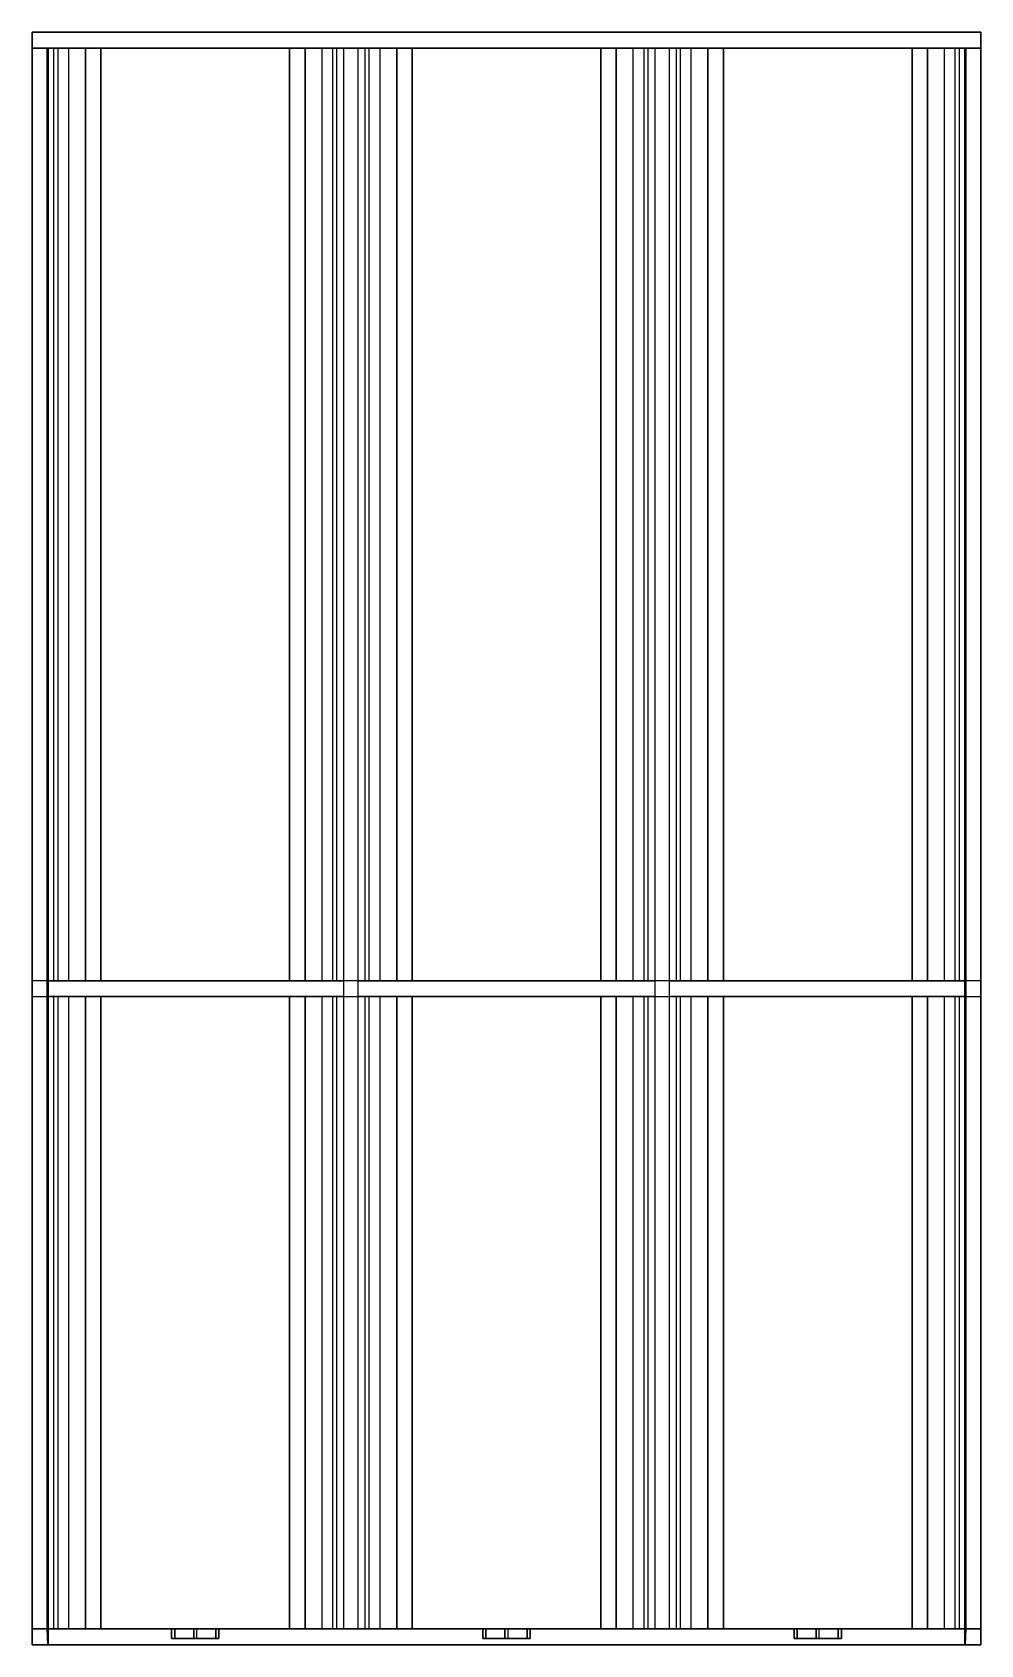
# Model space of a CAD drawing. Header units: millimetres. Extents: x 2362 to 2662, y 918 to 1428.
import ezdxf

# ---------------------------------------------------------------- set-up
doc = ezdxf.new("R2010")
doc.units = ezdxf.units.MM
doc.layers.add('1', color=8, linetype='Continuous')
doc.layers.add('4', color=7, linetype='Continuous')

msp = doc.modelspace()

# ---------------------------------------------------------------- linework, layer by layer
at = {"layer": '1'}
for points in [[(2367.12, 1422.9, -80.18), (2362.12, 1422.9, -80.18), (2362.12, 1422.9, -33.12), (2366.82, 1422.9, -33.12)], [(2368.88, 1127.9, -66.11), (2366.82, 1127.9, -33.12), (2366.82, 1422.9, -33.12), (2368.88, 1422.9, -66.11)], [(2366.82, 1422.9, -33.12), (2368.88, 1422.9, -66.11), (2458.49, 1422.9, -66.11), (2460.55, 1422.9, -33.12)], [(2370.28, 1422.9, -71.55), (2368.88, 1422.9, -66.11), (2383.86, 1422.9, -66.11), (2383.86, 1422.9, -80.18)], [(2368.88, 1127.9, -66.11), (2370.28, 1127.9, -71.55), (2370.28, 1422.9, -71.55), (2368.88, 1422.9, -66.11)], [(2383.86, 1422.9, -80.18), (2378.96, 1422.9, -79.36), (2373.58, 1422.9, -76.11), (2370.28, 1422.9, -71.55)], [(2370.28, 1422.9, -71.55), (2373.58, 1422.9, -76.11), (2373.58, 1127.9, -76.11), (2370.28, 1127.9, -71.55)], [(2373.58, 1127.9, -76.11), (2378.96, 1127.9, -79.36), (2378.96, 1422.9, -79.36), (2373.58, 1422.9, -76.11)], [(2383.86, 1422.9, -80.18), (2378.96, 1422.9, -79.36), (2378.96, 1127.9, -79.36), (2383.86, 1127.9, -80.18)], [(2383.86, 1422.9, -66.11), (2383.86, 1422.9, -80.18), (2443.51, 1422.9, -80.18), (2443.51, 1422.9, -66.11)], [(2443.51, 1422.9, -80.18), (2383.86, 1422.9, -80.18), (2383.86, 1127.9, -80.18), (2443.51, 1127.9, -80.18)], [(2443.51, 1422.9, -80.18), (2443.51, 1422.9, -66.11), (2458.49, 1422.9, -66.11), (2457.09, 1422.9, -71.55)], [(2457.09, 1422.9, -71.55), (2453.78, 1422.9, -76.11), (2448.41, 1422.9, -79.36), (2443.51, 1422.9, -80.18)], [(2443.51, 1127.9, -80.18), (2448.41, 1127.9, -79.36), (2448.41, 1422.9, -79.36), (2443.51, 1422.9, -80.18)], [(2453.78, 1422.9, -76.11), (2448.41, 1422.9, -79.36), (2448.41, 1127.9, -79.36), (2453.78, 1127.9, -76.11)], [(2457.09, 1127.9, -71.55), (2453.78, 1127.9, -76.11), (2453.78, 1422.9, -76.11), (2457.09, 1422.9, -71.55)], [(2458.49, 1422.9, -66.11), (2457.09, 1422.9, -71.55), (2457.09, 1127.9, -71.55), (2458.49, 1127.9, -66.11)], [(2458.49, 1422.9, -66.11), (2460.55, 1422.9, -33.12), (2460.55, 1127.9, -33.12), (2458.49, 1127.9, -66.11)], [(2460.55, 922.9, -33.12), (2465.25, 922.9, -33.12), (2465.25, 1422.9, -33.12), (2460.55, 1422.9, -33.12)], [(2465.25, 1422.9, -33.12), (2467.32, 1422.9, -66.11), (2556.92, 1422.9, -66.11), (2558.98, 1422.9, -33.12)], [(2467.32, 1127.9, -66.11), (2465.25, 1127.9, -33.12), (2465.25, 1422.9, -33.12), (2467.32, 1422.9, -66.11)], [(2468.71, 1422.9, -71.55), (2467.32, 1422.9, -66.11), (2482.29, 1422.9, -66.11), (2482.29, 1422.9, -80.18)], [(2467.32, 1127.9, -66.11), (2468.71, 1127.9, -71.55), (2468.71, 1422.9, -71.55), (2467.32, 1422.9, -66.11)], [(2482.29, 1422.9, -80.18), (2477.39, 1422.9, -79.36), (2472.02, 1422.9, -76.11), (2468.71, 1422.9, -71.55)], [(2468.71, 1422.9, -71.55), (2472.02, 1422.9, -76.11), (2472.02, 1127.9, -76.11), (2468.71, 1127.9, -71.55)], [(2472.02, 1127.9, -76.11), (2477.39, 1127.9, -79.36), (2477.39, 1422.9, -79.36), (2472.02, 1422.9, -76.11)], [(2482.29, 1422.9, -80.18), (2477.39, 1422.9, -79.36), (2477.39, 1127.9, -79.36), (2482.29, 1127.9, -80.18)], [(2482.29, 1422.9, -66.11), (2482.29, 1422.9, -80.18), (2541.95, 1422.9, -80.18), (2541.95, 1422.9, -66.11)], [(2541.95, 1422.9, -80.18), (2482.29, 1422.9, -80.18), (2482.29, 1127.9, -80.18), (2541.95, 1127.9, -80.18)], [(2541.95, 1422.9, -80.18), (2541.95, 1422.9, -66.11), (2556.92, 1422.9, -66.11), (2555.52, 1422.9, -71.55)], [(2555.52, 1422.9, -71.55), (2552.22, 1422.9, -76.11), (2546.84, 1422.9, -79.36), (2541.95, 1422.9, -80.18)], [(2541.95, 1127.9, -80.18), (2546.84, 1127.9, -79.36), (2546.84, 1422.9, -79.36), (2541.95, 1422.9, -80.18)], [(2552.22, 1422.9, -76.11), (2546.84, 1422.9, -79.36), (2546.84, 1127.9, -79.36), (2552.22, 1127.9, -76.11)], [(2555.52, 1127.9, -71.55), (2552.22, 1127.9, -76.11), (2552.22, 1422.9, -76.11), (2555.52, 1422.9, -71.55)], [(2556.92, 1422.9, -66.11), (2555.52, 1422.9, -71.55), (2555.52, 1127.9, -71.55), (2556.92, 1127.9, -66.11)], [(2556.92, 1422.9, -66.11), (2558.98, 1422.9, -33.12), (2558.98, 1127.9, -33.12), (2556.92, 1127.9, -66.11)], [(2558.98, 922.9, -33.12), (2563.68, 922.9, -33.12), (2563.68, 1422.9, -33.12), (2558.98, 1422.9, -33.12)], [(2563.68, 1422.9, -33.12), (2565.75, 1422.9, -66.11), (2655.35, 1422.9, -66.11), (2657.41, 1422.9, -33.12)], [(2565.75, 1127.9, -66.11), (2563.68, 1127.9, -33.12), (2563.68, 1422.9, -33.12), (2565.75, 1422.9, -66.11)], [(2567.14, 1422.9, -71.55), (2565.75, 1422.9, -66.11), (2580.72, 1422.9, -66.11), (2580.72, 1422.9, -80.18)], [(2565.75, 1127.9, -66.11), (2567.14, 1127.9, -71.55), (2567.14, 1422.9, -71.55), (2565.75, 1422.9, -66.11)], [(2580.72, 1422.9, -80.18), (2575.82, 1422.9, -79.36), (2570.45, 1422.9, -76.11), (2567.14, 1422.9, -71.55)], [(2567.14, 1422.9, -71.55), (2570.45, 1422.9, -76.11), (2570.45, 1127.9, -76.11), (2567.14, 1127.9, -71.55)], [(2570.45, 1127.9, -76.11), (2575.82, 1127.9, -79.36), (2575.82, 1422.9, -79.36), (2570.45, 1422.9, -76.11)], [(2580.72, 1422.9, -80.18), (2575.82, 1422.9, -79.36), (2575.82, 1127.9, -79.36), (2580.72, 1127.9, -80.18)], [(2580.72, 1422.9, -66.11), (2580.72, 1422.9, -80.18), (2640.38, 1422.9, -80.18), (2640.38, 1422.9, -66.11)], [(2640.38, 1422.9, -80.18), (2580.72, 1422.9, -80.18), (2580.72, 1127.9, -80.18), (2640.38, 1127.9, -80.18)], [(2640.38, 1422.9, -80.18), (2640.38, 1422.9, -66.11), (2655.35, 1422.9, -66.11), (2653.96, 1422.9, -71.55)], [(2653.96, 1422.9, -71.55), (2650.65, 1422.9, -76.11), (2645.27, 1422.9, -79.36), (2640.38, 1422.9, -80.18)], [(2640.38, 1127.9, -80.18), (2645.27, 1127.9, -79.36), (2645.27, 1422.9, -79.36), (2640.38, 1422.9, -80.18)], [(2650.65, 1422.9, -76.11), (2645.27, 1422.9, -79.36), (2645.27, 1127.9, -79.36), (2650.65, 1127.9, -76.11)], [(2653.96, 1127.9, -71.55), (2650.65, 1127.9, -76.11), (2650.65, 1422.9, -76.11), (2653.96, 1422.9, -71.55)], [(2655.35, 1422.9, -66.11), (2653.96, 1422.9, -71.55), (2653.96, 1127.9, -71.55), (2655.35, 1127.9, -66.11)], [(2655.35, 1422.9, -66.11), (2657.41, 1422.9, -33.12), (2657.41, 1127.9, -33.12), (2655.35, 1127.9, -66.11)], [(2657.41, 1422.9, -33.12), (2662.12, 1422.9, -33.12), (2662.12, 1422.9, -80.18), (2657.12, 1422.9, -80.18)], [(2362.12, 1122.9, -33.12), (2662.12, 1122.9, -33.12), (2662.12, 1127.9, -33.12), (2362.12, 1127.9, -33.12)], [(2366.82, 1127.9, -33.12), (2368.88, 1127.9, -66.11), (2458.49, 1127.9, -66.11), (2460.55, 1127.9, -33.12)], [(2370.28, 1127.9, -71.55), (2368.88, 1127.9, -66.11), (2383.86, 1127.9, -66.11), (2383.86, 1127.9, -80.18)], [(2383.86, 1127.9, -80.18), (2378.96, 1127.9, -79.36), (2373.58, 1127.9, -76.11), (2370.28, 1127.9, -71.55)], [(2383.86, 1127.9, -66.11), (2383.86, 1127.9, -80.18), (2443.51, 1127.9, -80.18), (2443.51, 1127.9, -66.11)], [(2443.51, 1127.9, -80.18), (2443.51, 1127.9, -66.11), (2458.49, 1127.9, -66.11), (2457.09, 1127.9, -71.55)], [(2457.09, 1127.9, -71.55), (2453.78, 1127.9, -76.11), (2448.41, 1127.9, -79.36), (2443.51, 1127.9, -80.18)], [(2465.25, 1127.9, -33.12), (2467.32, 1127.9, -66.11), (2556.92, 1127.9, -66.11), (2558.98, 1127.9, -33.12)], [(2468.71, 1127.9, -71.55), (2467.32, 1127.9, -66.11), (2482.29, 1127.9, -66.11), (2482.29, 1127.9, -80.18)], [(2482.29, 1127.9, -80.18), (2477.39, 1127.9, -79.36), (2472.02, 1127.9, -76.11), (2468.71, 1127.9, -71.55)], [(2482.29, 1127.9, -66.11), (2482.29, 1127.9, -80.18), (2541.95, 1127.9, -80.18), (2541.95, 1127.9, -66.11)], [(2541.95, 1127.9, -80.18), (2541.95, 1127.9, -66.11), (2556.92, 1127.9, -66.11), (2555.52, 1127.9, -71.55)], [(2555.52, 1127.9, -71.55), (2552.22, 1127.9, -76.11), (2546.84, 1127.9, -79.36), (2541.95, 1127.9, -80.18)], [(2563.68, 1127.9, -33.12), (2565.75, 1127.9, -66.11), (2655.35, 1127.9, -66.11), (2657.41, 1127.9, -33.12)], [(2567.14, 1127.9, -71.55), (2565.75, 1127.9, -66.11), (2580.72, 1127.9, -66.11), (2580.72, 1127.9, -80.18)], [(2580.72, 1127.9, -80.18), (2575.82, 1127.9, -79.36), (2570.45, 1127.9, -76.11), (2567.14, 1127.9, -71.55)], [(2580.72, 1127.9, -66.11), (2580.72, 1127.9, -80.18), (2640.38, 1127.9, -80.18), (2640.38, 1127.9, -66.11)], [(2640.38, 1127.9, -80.18), (2640.38, 1127.9, -66.11), (2655.35, 1127.9, -66.11), (2653.96, 1127.9, -71.55)], [(2653.96, 1127.9, -71.55), (2650.65, 1127.9, -76.11), (2645.27, 1127.9, -79.36), (2640.38, 1127.9, -80.18)], [(2368.88, 922.9, -66.11), (2366.82, 922.9, -33.12), (2366.82, 1122.9, -33.12), (2368.88, 1122.9, -66.11)], [(2366.82, 1122.9, -33.12), (2368.88, 1122.9, -66.11), (2458.49, 1122.9, -66.11), (2460.55, 1122.9, -33.12)], [(2368.88, 922.9, -66.11), (2370.28, 922.9, -71.55), (2370.28, 1122.9, -71.55), (2368.88, 1122.9, -66.11)], [(2370.28, 1122.9, -71.55), (2368.88, 1122.9, -66.11), (2383.86, 1122.9, -66.11), (2383.86, 1122.9, -80.18)], [(2370.28, 1122.9, -71.55), (2373.58, 1122.9, -76.11), (2373.58, 922.9, -76.11), (2370.28, 922.9, -71.55)], [(2383.86, 1122.9, -80.18), (2378.96, 1122.9, -79.36), (2373.58, 1122.9, -76.11), (2370.28, 1122.9, -71.55)], [(2373.58, 922.9, -76.11), (2378.96, 922.9, -79.36), (2378.96, 1122.9, -79.36), (2373.58, 1122.9, -76.11)], [(2383.86, 1122.9, -80.18), (2378.96, 1122.9, -79.36), (2378.96, 922.9, -79.36), (2383.86, 922.9, -80.18)], [(2443.51, 1122.9, -80.18), (2383.86, 1122.9, -80.18), (2383.86, 922.9, -80.18), (2443.51, 922.9, -80.18)], [(2383.86, 1122.9, -66.11), (2383.86, 1122.9, -80.18), (2443.51, 1122.9, -80.18), (2443.51, 1122.9, -66.11)], [(2443.51, 922.9, -80.18), (2448.41, 922.9, -79.36), (2448.41, 1122.9, -79.36), (2443.51, 1122.9, -80.18)], [(2443.51, 1122.9, -80.18), (2443.51, 1122.9, -66.11), (2458.49, 1122.9, -66.11), (2457.09, 1122.9, -71.55)], [(2457.09, 1122.9, -71.55), (2453.78, 1122.9, -76.11), (2448.41, 1122.9, -79.36), (2443.51, 1122.9, -80.18)], [(2453.78, 1122.9, -76.11), (2448.41, 1122.9, -79.36), (2448.41, 922.9, -79.36), (2453.78, 922.9, -76.11)], [(2457.09, 922.9, -71.55), (2453.78, 922.9, -76.11), (2453.78, 1122.9, -76.11), (2457.09, 1122.9, -71.55)], [(2458.49, 1122.9, -66.11), (2457.09, 1122.9, -71.55), (2457.09, 922.9, -71.55), (2458.49, 922.9, -66.11)], [(2458.49, 1122.9, -66.11), (2460.55, 1122.9, -33.12), (2460.55, 922.9, -33.12), (2458.49, 922.9, -66.11)], [(2467.32, 922.9, -66.11), (2465.25, 922.9, -33.12), (2465.25, 1122.9, -33.12), (2467.32, 1122.9, -66.11)], [(2465.25, 1122.9, -33.12), (2467.32, 1122.9, -66.11), (2556.92, 1122.9, -66.11), (2558.98, 1122.9, -33.12)], [(2467.32, 922.9, -66.11), (2468.71, 922.9, -71.55), (2468.71, 1122.9, -71.55), (2467.32, 1122.9, -66.11)], [(2468.71, 1122.9, -71.55), (2467.32, 1122.9, -66.11), (2482.29, 1122.9, -66.11), (2482.29, 1122.9, -80.18)], [(2468.71, 1122.9, -71.55), (2472.02, 1122.9, -76.11), (2472.02, 922.9, -76.11), (2468.71, 922.9, -71.55)], [(2482.29, 1122.9, -80.18), (2477.39, 1122.9, -79.36), (2472.02, 1122.9, -76.11), (2468.71, 1122.9, -71.55)], [(2472.02, 922.9, -76.11), (2477.39, 922.9, -79.36), (2477.39, 1122.9, -79.36), (2472.02, 1122.9, -76.11)], [(2482.29, 1122.9, -80.18), (2477.39, 1122.9, -79.36), (2477.39, 922.9, -79.36), (2482.29, 922.9, -80.18)], [(2541.95, 1122.9, -80.18), (2482.29, 1122.9, -80.18), (2482.29, 922.9, -80.18), (2541.95, 922.9, -80.18)], [(2482.29, 1122.9, -66.11), (2482.29, 1122.9, -80.18), (2541.95, 1122.9, -80.18), (2541.95, 1122.9, -66.11)], [(2541.95, 922.9, -80.18), (2546.84, 922.9, -79.36), (2546.84, 1122.9, -79.36), (2541.95, 1122.9, -80.18)], [(2541.95, 1122.9, -80.18), (2541.95, 1122.9, -66.11), (2556.92, 1122.9, -66.11), (2555.52, 1122.9, -71.55)], [(2555.52, 1122.9, -71.55), (2552.22, 1122.9, -76.11), (2546.84, 1122.9, -79.36), (2541.95, 1122.9, -80.18)], [(2552.22, 1122.9, -76.11), (2546.84, 1122.9, -79.36), (2546.84, 922.9, -79.36), (2552.22, 922.9, -76.11)], [(2555.52, 922.9, -71.55), (2552.22, 922.9, -76.11), (2552.22, 1122.9, -76.11), (2555.52, 1122.9, -71.55)], [(2556.92, 1122.9, -66.11), (2555.52, 1122.9, -71.55), (2555.52, 922.9, -71.55), (2556.92, 922.9, -66.11)], [(2556.92, 1122.9, -66.11), (2558.98, 1122.9, -33.12), (2558.98, 922.9, -33.12), (2556.92, 922.9, -66.11)], [(2565.75, 922.9, -66.11), (2563.68, 922.9, -33.12), (2563.68, 1122.9, -33.12), (2565.75, 1122.9, -66.11)], [(2563.68, 1122.9, -33.12), (2565.75, 1122.9, -66.11), (2655.35, 1122.9, -66.11), (2657.41, 1122.9, -33.12)], [(2565.75, 922.9, -66.11), (2567.14, 922.9, -71.55), (2567.14, 1122.9, -71.55), (2565.75, 1122.9, -66.11)], [(2567.14, 1122.9, -71.55), (2565.75, 1122.9, -66.11), (2580.72, 1122.9, -66.11), (2580.72, 1122.9, -80.18)], [(2567.14, 1122.9, -71.55), (2570.45, 1122.9, -76.11), (2570.45, 922.9, -76.11), (2567.14, 922.9, -71.55)], [(2580.72, 1122.9, -80.18), (2575.82, 1122.9, -79.36), (2570.45, 1122.9, -76.11), (2567.14, 1122.9, -71.55)], [(2570.45, 922.9, -76.11), (2575.82, 922.9, -79.36), (2575.82, 1122.9, -79.36), (2570.45, 1122.9, -76.11)], [(2580.72, 1122.9, -80.18), (2575.82, 1122.9, -79.36), (2575.82, 922.9, -79.36), (2580.72, 922.9, -80.18)], [(2640.38, 1122.9, -80.18), (2580.72, 1122.9, -80.18), (2580.72, 922.9, -80.18), (2640.38, 922.9, -80.18)], [(2580.72, 1122.9, -66.11), (2580.72, 1122.9, -80.18), (2640.38, 1122.9, -80.18), (2640.38, 1122.9, -66.11)], [(2640.38, 922.9, -80.18), (2645.27, 922.9, -79.36), (2645.27, 1122.9, -79.36), (2640.38, 1122.9, -80.18)], [(2640.38, 1122.9, -80.18), (2640.38, 1122.9, -66.11), (2655.35, 1122.9, -66.11), (2653.96, 1122.9, -71.55)], [(2653.96, 1122.9, -71.55), (2650.65, 1122.9, -76.11), (2645.27, 1122.9, -79.36), (2640.38, 1122.9, -80.18)], [(2650.65, 1122.9, -76.11), (2645.27, 1122.9, -79.36), (2645.27, 922.9, -79.36), (2650.65, 922.9, -76.11)], [(2653.96, 922.9, -71.55), (2650.65, 922.9, -76.11), (2650.65, 1122.9, -76.11), (2653.96, 1122.9, -71.55)], [(2655.35, 1122.9, -66.11), (2653.96, 1122.9, -71.55), (2653.96, 922.9, -71.55), (2655.35, 922.9, -66.11)], [(2655.35, 1122.9, -66.11), (2657.41, 1122.9, -33.12), (2657.41, 922.9, -33.12), (2655.35, 922.9, -66.11)], [(2462.9, 922.9, -42.38), (2458.49, 922.9, -66.11), (2368.88, 922.9, -66.11), (2362.12, 922.9, -33.12)], [(2362.12, 922.9, -33.12), (2462.9, 922.9, -42.38), (2561.33, 922.9, -42.38), (2662.12, 922.9, -33.12)], [(2366.82, 922.9, -33.12), (2362.12, 922.9, -33.12), (2362.12, 922.9, -80.18), (2367.12, 922.9, -80.18)], [(2373.58, 922.9, -76.11), (2383.86, 922.9, -80.18), (2383.86, 922.9, -66.11), (2368.88, 922.9, -66.11)], [(2373.58, 922.9, -76.11), (2371.67, 922.9, -73.92), (2369.79, 922.9, -70.4), (2368.88, 922.9, -66.11)], [(2383.86, 922.9, -80.18), (2380, 922.9, -79.67), (2376.5, 922.9, -78.25), (2373.58, 922.9, -76.11)], [(2383.86, 922.9, -66.11), (2443.51, 922.9, -66.11), (2443.51, 922.9, -80.18), (2383.86, 922.9, -80.18)], [(2406.18, 919.9, -66.11), (2406.18, 919.9, -65.11), (2406.18, 922.9, -65.11), (2406.18, 922.9, -66.11)], [(2406.18, 922.9, -66.11), (2406.18, 919.9, -66.11), (2421.18, 919.9, -66.11), (2421.18, 922.9, -66.11)], [(2406.18, 922.9, -65.11), (2406.18, 919.9, -65.11), (2421.18, 919.9, -65.11), (2421.18, 922.9, -65.11)], [(2406.18, 922.9, -55.11), (2406.18, 919.9, -65.11), (2406.18, 922.9, -65.11), (2406.18, 922.9, -55.11)], [(2407.18, 922.9, -55.11), (2406.18, 922.9, -55.11), (2406.18, 919.9, -65.11), (2407.18, 919.9, -65.11)], [(2421.18, 919.9, -65.11), (2421.18, 919.9, -66.11), (2406.18, 919.9, -66.11), (2406.18, 919.9, -65.11)], [(2407.18, 922.9, -55.11), (2407.18, 919.9, -65.11), (2407.18, 922.9, -65.11), (2407.18, 922.9, -55.11)], [(2413.18, 922.9, -55.11), (2413.18, 919.9, -65.11), (2413.18, 922.9, -65.11), (2413.18, 922.9, -55.11)], [(2414.18, 922.9, -55.11), (2413.18, 922.9, -55.11), (2413.18, 919.9, -65.11), (2414.18, 919.9, -65.11)], [(2420.18, 922.9, -55.11), (2420.18, 919.9, -65.11), (2420.18, 922.9, -65.11), (2420.18, 922.9, -55.11)], [(2421.18, 922.9, -55.11), (2420.18, 922.9, -55.11), (2420.18, 919.9, -65.11), (2421.18, 919.9, -65.11)], [(2421.18, 919.9, -66.11), (2421.18, 919.9, -65.11), (2421.18, 922.9, -65.11), (2421.18, 922.9, -66.11)], [(2421.18, 922.9, -55.11), (2421.18, 919.9, -65.11), (2421.18, 922.9, -65.11), (2421.18, 922.9, -55.11)], [(2458.49, 922.9, -66.11), (2443.51, 922.9, -66.11), (2443.51, 922.9, -80.18), (2453.78, 922.9, -76.11)], [(2453.78, 922.9, -76.11), (2450.87, 922.9, -78.25), (2447.37, 922.9, -79.67), (2443.51, 922.9, -80.18)], [(2458.49, 922.9, -66.11), (2457.57, 922.9, -70.4), (2455.7, 922.9, -73.92), (2453.78, 922.9, -76.11)], [(2462.9, 922.9, -42.38), (2467.32, 922.9, -66.11), (2556.92, 922.9, -66.11), (2561.33, 922.9, -42.38)], [(2472.02, 922.9, -76.11), (2482.29, 922.9, -80.18), (2482.29, 922.9, -66.11), (2467.32, 922.9, -66.11)], [(2472.02, 922.9, -76.11), (2470.1, 922.9, -73.92), (2468.23, 922.9, -70.4), (2467.32, 922.9, -66.11)], [(2482.29, 922.9, -80.18), (2478.43, 922.9, -79.67), (2474.93, 922.9, -78.25), (2472.02, 922.9, -76.11)], [(2482.29, 922.9, -66.11), (2541.95, 922.9, -66.11), (2541.95, 922.9, -80.18), (2482.29, 922.9, -80.18)], [(2504.62, 919.9, -66.11), (2504.62, 919.9, -65.11), (2504.62, 922.9, -65.11), (2504.62, 922.9, -66.11)], [(2504.62, 922.9, -66.11), (2504.62, 919.9, -66.11), (2519.62, 919.9, -66.11), (2519.62, 922.9, -66.11)], [(2504.62, 922.9, -65.11), (2504.62, 919.9, -65.11), (2519.62, 919.9, -65.11), (2519.62, 922.9, -65.11)], [(2504.62, 922.9, -55.11), (2504.62, 919.9, -65.11), (2504.62, 922.9, -65.11), (2504.62, 922.9, -55.11)], [(2505.62, 922.9, -55.11), (2504.62, 922.9, -55.11), (2504.62, 919.9, -65.11), (2505.62, 919.9, -65.11)], [(2519.62, 919.9, -65.11), (2519.62, 919.9, -66.11), (2504.62, 919.9, -66.11), (2504.62, 919.9, -65.11)], [(2505.62, 922.9, -55.11), (2505.62, 919.9, -65.11), (2505.62, 922.9, -65.11), (2505.62, 922.9, -55.11)], [(2511.62, 922.9, -55.11), (2511.62, 919.9, -65.11), (2511.62, 922.9, -65.11), (2511.62, 922.9, -55.11)], [(2512.62, 922.9, -55.11), (2511.62, 922.9, -55.11), (2511.62, 919.9, -65.11), (2512.62, 919.9, -65.11)], [(2518.62, 922.9, -55.11), (2518.62, 919.9, -65.11), (2518.62, 922.9, -65.11), (2518.62, 922.9, -55.11)], [(2519.62, 922.9, -55.11), (2518.62, 922.9, -55.11), (2518.62, 919.9, -65.11), (2519.62, 919.9, -65.11)], [(2519.62, 919.9, -66.11), (2519.62, 919.9, -65.11), (2519.62, 922.9, -65.11), (2519.62, 922.9, -66.11)], [(2519.62, 922.9, -55.11), (2519.62, 919.9, -65.11), (2519.62, 922.9, -65.11), (2519.62, 922.9, -55.11)], [(2556.92, 922.9, -66.11), (2541.95, 922.9, -66.11), (2541.95, 922.9, -80.18), (2552.22, 922.9, -76.11)], [(2552.22, 922.9, -76.11), (2549.3, 922.9, -78.25), (2545.8, 922.9, -79.67), (2541.95, 922.9, -80.18)], [(2556.92, 922.9, -66.11), (2556.01, 922.9, -70.4), (2554.13, 922.9, -73.92), (2552.22, 922.9, -76.11)], [(2662.12, 922.9, -33.12), (2655.35, 922.9, -66.11), (2565.75, 922.9, -66.11), (2561.33, 922.9, -42.38)], [(2570.45, 922.9, -76.11), (2580.72, 922.9, -80.18), (2580.72, 922.9, -66.11), (2565.75, 922.9, -66.11)], [(2570.45, 922.9, -76.11), (2568.53, 922.9, -73.92), (2566.66, 922.9, -70.4), (2565.75, 922.9, -66.11)], [(2580.72, 922.9, -80.18), (2576.87, 922.9, -79.67), (2573.36, 922.9, -78.25), (2570.45, 922.9, -76.11)], [(2640.38, 922.9, -80.18), (2580.72, 922.9, -80.18), (2580.72, 922.9, -66.11), (2640.38, 922.9, -66.11)], [(2603.05, 919.9, -66.11), (2603.05, 919.9, -65.11), (2603.05, 922.9, -65.11), (2603.05, 922.9, -66.11)], [(2603.05, 922.9, -66.11), (2603.05, 919.9, -66.11), (2618.05, 919.9, -66.11), (2618.05, 922.9, -66.11)], [(2603.05, 922.9, -65.11), (2603.05, 919.9, -65.11), (2618.05, 919.9, -65.11), (2618.05, 922.9, -65.11)], [(2603.05, 922.9, -55.11), (2603.05, 919.9, -65.11), (2603.05, 922.9, -65.11), (2603.05, 922.9, -55.11)], [(2604.05, 922.9, -55.11), (2603.05, 922.9, -55.11), (2603.05, 919.9, -65.11), (2604.05, 919.9, -65.11)], [(2618.05, 919.9, -65.11), (2618.05, 919.9, -66.11), (2603.05, 919.9, -66.11), (2603.05, 919.9, -65.11)], [(2604.05, 922.9, -55.11), (2604.05, 919.9, -65.11), (2604.05, 922.9, -65.11), (2604.05, 922.9, -55.11)], [(2610.05, 922.9, -55.11), (2610.05, 919.9, -65.11), (2610.05, 922.9, -65.11), (2610.05, 922.9, -55.11)], [(2611.05, 922.9, -55.11), (2610.05, 922.9, -55.11), (2610.05, 919.9, -65.11), (2611.05, 919.9, -65.11)], [(2617.05, 922.9, -55.11), (2617.05, 919.9, -65.11), (2617.05, 922.9, -65.11), (2617.05, 922.9, -55.11)], [(2618.05, 922.9, -55.11), (2617.05, 922.9, -55.11), (2617.05, 919.9, -65.11), (2618.05, 919.9, -65.11)], [(2618.05, 919.9, -66.11), (2618.05, 919.9, -65.11), (2618.05, 922.9, -65.11), (2618.05, 922.9, -66.11)], [(2618.05, 922.9, -55.11), (2618.05, 919.9, -65.11), (2618.05, 922.9, -65.11), (2618.05, 922.9, -55.11)], [(2655.35, 922.9, -66.11), (2640.38, 922.9, -66.11), (2640.38, 922.9, -80.18), (2650.65, 922.9, -76.11)], [(2650.65, 922.9, -76.11), (2647.74, 922.9, -78.25), (2644.23, 922.9, -79.67), (2640.38, 922.9, -80.18)], [(2655.35, 922.9, -66.11), (2654.44, 922.9, -70.4), (2652.57, 922.9, -73.92), (2650.65, 922.9, -76.11)], [(2657.12, 922.9, -80.18), (2662.12, 922.9, -80.18), (2662.12, 922.9, -33.12), (2657.41, 922.9, -33.12)]]:
    msp.add_3dface(points, dxfattribs=at)
at = {"layer": '4'}
for p, q in [((2662.12, 917.9, -80.18), (2657.12, 917.9, -80.18)), ((2657.12, 917.9, -80.18), (2657.23, 917.9, -43.12)), ((2662.12, 917.9, -43.12), (2662.12, 917.9, -80.18))]:
    msp.add_line(p, q, dxfattribs=at)
for points in [[(2662.12, 1427.9, -33.12), (2662.12, 1427.9, -80.18), (2362.12, 1427.9, -80.18), (2362.12, 1427.9, -33.12)], [(2662.12, 1422.9, -33.12), (2662.12, 1427.9, -33.12), (2362.12, 1427.9, -33.12), (2362.12, 1422.9, -33.12)], [(2662.12, 1422.9, -80.18), (2662.12, 1427.9, -80.18), (2362.12, 1427.9, -80.18), (2362.12, 1422.9, -80.18)], [(2362.12, 1427.9, -33.12), (2362.12, 1422.9, -33.12), (2362.12, 1422.9, -80.18), (2362.12, 1427.9, -80.18)], [(2362.12, 922.9, -33.12), (2366.82, 922.9, -33.12), (2366.82, 1422.9, -33.12), (2362.12, 1422.9, -33.12)], [(2362.12, 922.9, -80.18), (2362.12, 922.9, -33.12), (2362.12, 1422.9, -33.12), (2362.12, 1422.9, -80.18)], [(2367.12, 922.9, -80.18), (2362.12, 922.9, -80.18), (2362.12, 1422.9, -80.18), (2367.12, 1422.9, -80.18)], [(2367.12, 922.9, -57.49), (2367.12, 922.9, -80.18), (2367.12, 1422.9, -80.18), (2366.97, 1422.9, -57.49)], [(2657.26, 1422.9, -57.49), (2657.12, 1422.9, -80.18), (2657.12, 922.9, -80.18), (2657.12, 922.9, -57.49)], [(2657.12, 1422.9, -80.18), (2662.12, 1422.9, -80.18), (2662.12, 922.9, -80.18), (2657.12, 922.9, -80.18)], [(2657.41, 922.9, -33.12), (2662.12, 922.9, -33.12), (2662.12, 1422.9, -33.12), (2657.41, 1422.9, -33.12)], [(2662.12, 1422.9, -33.12), (2662.12, 1427.9, -33.12), (2662.12, 1427.9, -80.18), (2662.12, 1422.9, -80.18)], [(2662.12, 922.9, -80.18), (2662.12, 922.9, -33.12), (2662.12, 1422.9, -33.12), (2662.12, 1422.9, -80.18)], [(2662.12, 922.9, -33.12), (2662.12, 917.9, -33.12), (2362.12, 917.9, -33.12), (2362.12, 922.9, -33.12)], [(2362.12, 922.9, -33.12), (2362.12, 917.9, -33.12), (2362.12, 917.9, -43.12), (2362.12, 922.9, -43.12)], [(2362.12, 917.9, -43.12), (2362.12, 922.9, -43.12), (2662.12, 922.9, -43.12), (2662.12, 917.9, -43.12)], [(2362.12, 922.9, -80.18), (2367.12, 922.9, -80.18), (2367.12, 917.9, -80.18), (2362.12, 917.9, -80.18)], [(2362.12, 922.9, -43.12), (2362.12, 917.9, -43.12), (2362.12, 917.9, -80.18), (2362.12, 922.9, -80.18)], [(2367, 917.9, -43.12), (2366.88, 922.9, -43.12), (2367.12, 922.9, -80.18), (2367.12, 917.9, -80.18)], [(2657.12, 917.9, -80.18), (2657.12, 922.9, -80.18), (2657.35, 922.9, -43.12), (2657.23, 917.9, -43.12)], [(2662.12, 917.9, -80.18), (2657.12, 917.9, -80.18), (2657.12, 922.9, -80.18), (2662.12, 922.9, -80.18)], [(2662.12, 922.9, -33.12), (2662.12, 922.9, -43.12), (2662.12, 917.9, -43.12), (2662.12, 917.9, -33.12)], [(2662.12, 922.9, -80.18), (2662.12, 917.9, -80.18), (2662.12, 917.9, -43.12), (2662.12, 922.9, -43.12)], [(2662.12, 917.9, -33.12), (2662.12, 917.9, -43.12), (2362.12, 917.9, -43.12), (2362.12, 917.9, -33.12)], [(2367.12, 917.9, -80.18), (2362.12, 917.9, -80.18), (2362.12, 917.9, -43.12), (2367, 917.9, -43.12)], [(2657.23, 917.9, -43.12), (2662.12, 917.9, -43.12), (2662.12, 917.9, -80.18), (2657.12, 917.9, -80.18)]]:
    msp.add_3dface(points, dxfattribs=at)

doc.saveas('drawing.dxf')
